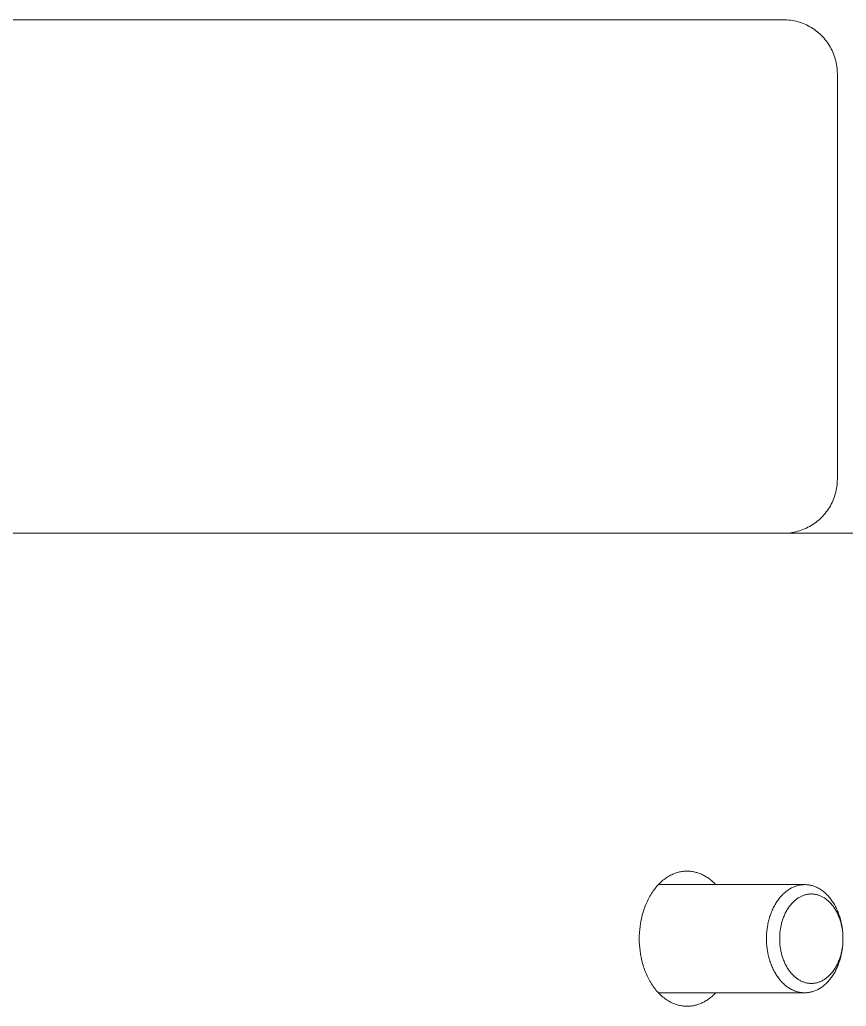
# Model space of a CAD drawing. Header units: millimetres. Extents: x -507 to 4570, y -12 to 3479.
# Drawn here: x 1707.1 to 1768.3, y 2946.8 to 3019.8 of the extents above; entities that cross this region are included whole.
import ezdxf

# ---------------------------------------------------------------- set-up
doc = ezdxf.new("R2010")
doc.units = ezdxf.units.MM
doc.layers.add('ZANO_R', color=7, linetype='Continuous', lineweight=0)

msp = doc.modelspace()

# ---------------------------------------------------------------- linework, layer by layer
at = {"layer": 'ZANO_R'}
for p, q in [((1763.601, 3019.825), (1452.13, 3019.825)), ((1763.601, 3019.825), (1763.737, 3019.823)), ((1763.737, 3019.823), (1763.874, 3019.816)), ((1763.874, 3019.816), (1764.01, 3019.804)), ((1764.01, 3019.804), (1764.145, 3019.788)), ((1764.145, 3019.788), (1764.28, 3019.767)), ((1764.28, 3019.767), (1764.414, 3019.741)), ((1764.414, 3019.741), (1764.548, 3019.711)), ((1764.548, 3019.711), (1764.68, 3019.677)), ((1764.68, 3019.677), (1764.811, 3019.637)), ((1764.811, 3019.637), (1764.94, 3019.594)), ((1764.94, 3019.594), (1765.068, 3019.546)), ((1765.068, 3019.546), (1765.194, 3019.494)), ((1765.194, 3019.494), (1765.319, 3019.437)), ((1765.319, 3019.437), (1765.441, 3019.376)), ((1765.441, 3019.376), (1765.561, 3019.311)), ((1765.561, 3019.311), (1765.679, 3019.243)), ((1765.679, 3019.243), (1765.794, 3019.17)), ((1765.794, 3019.17), (1765.907, 3019.093)), ((1765.907, 3019.093), (1766.018, 3019.012)), ((1766.018, 3019.012), (1766.125, 3018.928)), ((1766.125, 3018.928), (1766.229, 3018.84)), ((1766.229, 3018.84), (1766.331, 3018.748)), ((1766.331, 3018.748), (1766.429, 3018.653)), ((1766.429, 3018.653), (1766.524, 3018.555)), ((1766.524, 3018.555), (1766.615, 3018.454)), ((1766.615, 3018.454), (1766.703, 3018.349)), ((1766.703, 3018.349), (1766.788, 3018.242)), ((1766.788, 3018.242), (1766.868, 3018.132)), ((1766.868, 3018.132), (1766.945, 3018.019)), ((1766.945, 3018.019), (1767.018, 3017.903)), ((1767.018, 3017.903), (1767.087, 3017.785)), ((1767.087, 3017.785), (1767.152, 3017.665)), ((1767.152, 3017.665), (1767.213, 3017.543)), ((1767.213, 3017.543), (1767.269, 3017.418)), ((1767.269, 3017.418), (1767.322, 3017.292)), ((1767.322, 3017.292), (1767.37, 3017.164)), ((1767.37, 3017.164), (1767.413, 3017.035)), ((1767.413, 3017.035), (1767.452, 3016.904)), ((1767.452, 3016.904), (1767.487, 3016.772)), ((1767.487, 3016.772), (1767.517, 3016.639)), ((1767.517, 3016.639), (1767.542, 3016.504)), ((1767.542, 3016.504), (1767.563, 3016.37)), ((1767.563, 3016.37), (1767.58, 3016.234)), ((1767.58, 3016.234), (1767.591, 3016.098)), ((1767.591, 3016.098), (1767.598, 3015.961)), ((1767.598, 3015.961), (1767.601, 3015.825)), ((1767.601, 3015.825), (1767.601, 2985.825)), ((1767.601, 2985.825), (1767.598, 2985.688)), ((1767.516, 2985.009), (1767.486, 2984.875)), ((1767.542, 2985.143), (1767.516, 2985.009)), ((1767.563, 2985.279), (1767.542, 2985.143)), ((1767.58, 2985.415), (1767.563, 2985.279)), ((1767.591, 2985.551), (1767.58, 2985.415)), ((1767.598, 2985.688), (1767.591, 2985.551)), ((1767.32, 2984.353), (1767.268, 2984.227)), ((1767.368, 2984.482), (1767.32, 2984.353)), ((1767.412, 2984.611), (1767.368, 2984.482)), ((1767.451, 2984.743), (1767.412, 2984.611)), ((1767.486, 2984.875), (1767.451, 2984.743)), ((1766.864, 2983.512), (1766.783, 2983.402)), ((1766.942, 2983.625), (1766.864, 2983.512)), ((1767.015, 2983.741), (1766.942, 2983.625)), ((1767.084, 2983.859), (1767.015, 2983.741)), ((1767.15, 2983.98), (1767.084, 2983.859)), ((1767.211, 2984.102), (1767.15, 2983.98)), ((1767.268, 2984.227), (1767.211, 2984.102)), ((1766.222, 2982.803), (1766.117, 2982.715)), ((1766.324, 2982.895), (1766.222, 2982.803)), ((1766.423, 2982.99), (1766.324, 2982.895)), ((1766.518, 2983.088), (1766.423, 2982.99)), ((1766.61, 2983.19), (1766.518, 2983.088)), ((1766.698, 2983.294), (1766.61, 2983.19)), ((1766.783, 2983.402), (1766.698, 2983.294)), ((1764.927, 2982.051), (1764.797, 2982.008)), ((1765.055, 2982.099), (1764.927, 2982.051)), ((1765.182, 2982.151), (1765.055, 2982.099)), ((1765.307, 2982.207), (1765.182, 2982.151)), ((1765.429, 2982.267), (1765.307, 2982.207)), ((1765.55, 2982.332), (1765.429, 2982.267)), ((1765.669, 2982.401), (1765.55, 2982.332)), ((1765.785, 2982.474), (1765.669, 2982.401)), ((1765.898, 2982.55), (1765.785, 2982.474)), ((1766.009, 2982.631), (1765.898, 2982.55)), ((1766.117, 2982.715), (1766.009, 2982.631)), ((1774.162, 2981.825), (1680.002, 2981.825)), ((1763.856, 2981.833), (1763.719, 2981.827)), ((1763.993, 2981.844), (1763.856, 2981.833)), ((1764.129, 2981.86), (1763.993, 2981.844)), ((1764.264, 2981.88), (1764.129, 2981.86)), ((1764.399, 2981.905), (1764.264, 2981.88)), ((1764.532, 2981.935), (1764.399, 2981.905)), ((1764.665, 2981.969), (1764.532, 2981.935)), ((1764.797, 2982.008), (1764.665, 2981.969)), ((1755.183, 2956.474), (1755.265, 2956.518)), ((1755.265, 2956.518), (1755.347, 2956.559)), ((1755.347, 2956.559), (1755.429, 2956.597)), ((1755.429, 2956.597), (1755.511, 2956.632)), ((1755.511, 2956.632), (1755.594, 2956.664)), ((1755.594, 2956.664), (1755.676, 2956.693)), ((1755.676, 2956.693), (1755.759, 2956.718)), ((1755.759, 2956.718), (1755.841, 2956.741)), ((1755.841, 2956.741), (1755.923, 2956.761)), ((1755.923, 2956.761), (1756.004, 2956.779)), ((1756.004, 2956.779), (1756.086, 2956.793)), ((1756.086, 2956.793), (1756.166, 2956.805)), ((1756.166, 2956.805), (1756.247, 2956.814)), ((1756.247, 2956.814), (1756.327, 2956.82)), ((1756.327, 2956.82), (1756.406, 2956.824)), ((1756.406, 2956.824), (1756.484, 2956.825)), ((1756.484, 2956.825), (1756.549, 2956.824)), ((1756.549, 2956.824), (1756.615, 2956.821)), ((1756.615, 2956.821), (1756.68, 2956.817)), ((1756.68, 2956.817), (1756.747, 2956.811)), ((1756.747, 2956.811), (1756.813, 2956.803)), ((1756.813, 2956.803), (1756.88, 2956.793)), ((1756.88, 2956.793), (1756.948, 2956.782)), ((1756.948, 2956.782), (1757.015, 2956.768)), ((1757.015, 2956.768), (1757.083, 2956.753)), ((1757.083, 2956.753), (1757.151, 2956.735)), ((1757.151, 2956.735), (1757.219, 2956.716)), ((1757.219, 2956.716), (1757.287, 2956.694)), ((1757.287, 2956.694), (1757.356, 2956.671)), ((1757.356, 2956.671), (1757.424, 2956.645)), ((1757.424, 2956.645), (1757.492, 2956.617)), ((1757.492, 2956.617), (1757.56, 2956.588)), ((1757.56, 2956.588), (1757.629, 2956.556)), ((1757.629, 2956.556), (1757.697, 2956.522)), ((1757.697, 2956.522), (1757.764, 2956.486)), ((1754.256, 2955.707), (1754.327, 2955.787)), ((1754.327, 2955.787), (1754.4, 2955.864)), ((1765.188, 2955.825), (1754.363, 2955.825)), ((1754.4, 2955.864), (1754.474, 2955.938)), ((1754.474, 2955.938), (1754.549, 2956.01)), ((1754.549, 2956.01), (1754.626, 2956.078)), ((1754.626, 2956.078), (1754.703, 2956.144)), ((1754.703, 2956.144), (1754.781, 2956.207)), ((1754.781, 2956.207), (1754.86, 2956.266)), ((1754.86, 2956.266), (1754.94, 2956.323)), ((1754.94, 2956.323), (1755.02, 2956.376)), ((1755.02, 2956.376), (1755.101, 2956.427)), ((1755.101, 2956.427), (1755.183, 2956.474)), ((1757.764, 2956.486), (1757.832, 2956.447)), ((1757.832, 2956.447), (1757.899, 2956.407)), ((1757.899, 2956.407), (1757.966, 2956.364)), ((1757.966, 2956.364), (1758.033, 2956.32)), ((1758.033, 2956.32), (1758.099, 2956.273)), ((1758.099, 2956.273), (1758.164, 2956.224)), ((1758.164, 2956.224), (1758.229, 2956.173)), ((1758.229, 2956.173), (1758.294, 2956.12)), ((1758.294, 2956.12), (1758.358, 2956.065)), ((1758.358, 2956.065), (1758.421, 2956.008)), ((1758.421, 2956.008), (1758.483, 2955.949)), ((1758.483, 2955.949), (1758.545, 2955.888)), ((1758.545, 2955.888), (1758.605, 2955.825)), ((1764.739, 2955.774), (1764.674, 2955.758)), ((1764.804, 2955.788), (1764.739, 2955.774)), ((1764.869, 2955.799), (1764.804, 2955.788)), ((1764.934, 2955.809), (1764.869, 2955.799)), ((1764.998, 2955.816), (1764.934, 2955.809)), ((1765.062, 2955.821), (1764.998, 2955.816)), ((1765.126, 2955.824), (1765.062, 2955.821)), ((1765.188, 2955.825), (1765.126, 2955.824)), ((1765.248, 2955.824), (1765.188, 2955.825)), ((1765.308, 2955.821), (1765.248, 2955.824)), ((1765.368, 2955.817), (1765.308, 2955.821)), ((1765.429, 2955.81), (1765.368, 2955.817)), ((1765.49, 2955.802), (1765.429, 2955.81)), ((1765.552, 2955.792), (1765.49, 2955.802)), ((1765.614, 2955.779), (1765.552, 2955.792)), ((1765.676, 2955.765), (1765.614, 2955.779)), ((1753.739, 2954.976), (1753.798, 2955.076)), ((1753.798, 2955.076), (1753.858, 2955.173)), ((1753.858, 2955.173), (1753.92, 2955.268)), ((1753.92, 2955.268), (1753.984, 2955.36)), ((1753.984, 2955.36), (1754.05, 2955.451)), ((1754.05, 2955.451), (1754.117, 2955.539)), ((1754.117, 2955.539), (1754.186, 2955.624)), ((1754.186, 2955.624), (1754.256, 2955.707)), ((1763.521, 2955.056), (1763.463, 2954.994)), ((1763.58, 2955.116), (1763.521, 2955.056)), ((1763.641, 2955.173), (1763.58, 2955.116)), ((1763.702, 2955.228), (1763.641, 2955.173)), ((1763.763, 2955.28), (1763.702, 2955.228)), ((1763.826, 2955.33), (1763.763, 2955.28)), ((1763.889, 2955.378), (1763.826, 2955.33)), ((1763.953, 2955.423), (1763.889, 2955.378)), ((1764.017, 2955.466), (1763.953, 2955.423)), ((1764.082, 2955.506), (1764.017, 2955.466)), ((1764.147, 2955.544), (1764.082, 2955.506)), ((1764.213, 2955.579), (1764.147, 2955.544)), ((1764.278, 2955.612), (1764.213, 2955.579)), ((1764.344, 2955.643), (1764.278, 2955.612)), ((1764.41, 2955.67), (1764.344, 2955.643)), ((1764.476, 2955.696), (1764.41, 2955.67)), ((1764.542, 2955.719), (1764.476, 2955.696)), ((1764.608, 2955.74), (1764.542, 2955.719)), ((1764.674, 2955.758), (1764.608, 2955.74)), ((1765.087, 2955.028), (1765.142, 2955.047)), ((1765.142, 2955.047), (1765.196, 2955.064)), ((1765.196, 2955.064), (1765.251, 2955.079)), ((1765.251, 2955.079), (1765.305, 2955.092)), ((1765.305, 2955.092), (1765.359, 2955.104)), ((1765.359, 2955.104), (1765.413, 2955.113)), ((1765.413, 2955.113), (1765.466, 2955.121)), ((1765.466, 2955.121), (1765.519, 2955.127)), ((1765.519, 2955.127), (1765.572, 2955.131)), ((1765.572, 2955.131), (1765.625, 2955.134)), ((1765.625, 2955.134), (1765.677, 2955.134)), ((1765.738, 2955.749), (1765.676, 2955.765)), ((1765.677, 2955.134), (1765.728, 2955.134)), ((1765.728, 2955.134), (1765.781, 2955.131)), ((1765.8, 2955.73), (1765.738, 2955.749)), ((1765.781, 2955.131), (1765.834, 2955.127)), ((1765.863, 2955.709), (1765.8, 2955.73)), ((1765.834, 2955.127), (1765.887, 2955.121)), ((1765.925, 2955.687), (1765.863, 2955.709)), ((1765.887, 2955.121), (1765.94, 2955.113)), ((1765.988, 2955.662), (1765.925, 2955.687)), ((1765.94, 2955.113), (1765.994, 2955.104)), ((1766.051, 2955.634), (1765.988, 2955.662)), ((1765.994, 2955.104), (1766.048, 2955.092)), ((1766.048, 2955.092), (1766.102, 2955.079)), ((1766.113, 2955.605), (1766.051, 2955.634)), ((1766.102, 2955.079), (1766.157, 2955.064)), ((1766.175, 2955.573), (1766.113, 2955.605)), ((1766.157, 2955.064), (1766.211, 2955.047)), ((1766.237, 2955.54), (1766.175, 2955.573)), ((1766.211, 2955.047), (1766.266, 2955.028)), ((1766.299, 2955.504), (1766.237, 2955.54)), ((1766.36, 2955.465), (1766.299, 2955.504)), ((1766.421, 2955.425), (1766.36, 2955.465)), ((1766.482, 2955.382), (1766.421, 2955.425)), ((1766.542, 2955.337), (1766.482, 2955.382)), ((1766.601, 2955.29), (1766.542, 2955.337)), ((1766.66, 2955.241), (1766.601, 2955.29)), ((1766.718, 2955.189), (1766.66, 2955.241)), ((1766.775, 2955.136), (1766.718, 2955.189)), ((1766.832, 2955.08), (1766.775, 2955.136)), ((1766.888, 2955.022), (1766.832, 2955.08)), ((1753.386, 2954.233), (1753.43, 2954.344)), ((1753.43, 2954.344), (1753.476, 2954.453)), ((1753.476, 2954.453), (1753.525, 2954.561)), ((1753.525, 2954.561), (1753.576, 2954.667)), ((1753.576, 2954.667), (1753.628, 2954.772)), ((1753.628, 2954.772), (1753.683, 2954.875)), ((1753.683, 2954.875), (1753.739, 2954.976)), ((1762.992, 2954.346), (1762.947, 2954.265)), ((1763.039, 2954.425), (1762.992, 2954.346)), ((1763.087, 2954.503), (1763.039, 2954.425)), ((1763.137, 2954.579), (1763.087, 2954.503)), ((1763.188, 2954.653), (1763.137, 2954.579)), ((1763.241, 2954.726), (1763.188, 2954.653)), ((1763.294, 2954.796), (1763.241, 2954.726)), ((1763.349, 2954.864), (1763.294, 2954.796)), ((1763.406, 2954.93), (1763.349, 2954.864)), ((1763.463, 2954.994), (1763.406, 2954.93)), ((1764.11, 2954.283), (1764.155, 2954.339)), ((1764.155, 2954.339), (1764.202, 2954.394)), ((1764.202, 2954.394), (1764.249, 2954.447)), ((1764.249, 2954.447), (1764.297, 2954.498)), ((1764.297, 2954.498), (1764.346, 2954.548)), ((1764.346, 2954.548), (1764.396, 2954.595)), ((1764.396, 2954.595), (1764.447, 2954.64)), ((1764.447, 2954.64), (1764.498, 2954.684)), ((1764.498, 2954.684), (1764.549, 2954.725)), ((1764.549, 2954.725), (1764.602, 2954.765)), ((1764.602, 2954.765), (1764.655, 2954.802)), ((1764.655, 2954.802), (1764.708, 2954.837)), ((1764.708, 2954.837), (1764.761, 2954.871)), ((1764.761, 2954.871), (1764.815, 2954.902)), ((1764.815, 2954.902), (1764.869, 2954.931)), ((1764.869, 2954.931), (1764.924, 2954.958)), ((1764.924, 2954.958), (1764.978, 2954.983)), ((1764.978, 2954.983), (1765.033, 2955.007)), ((1765.033, 2955.007), (1765.087, 2955.028)), ((1766.266, 2955.028), (1766.32, 2955.007)), ((1766.32, 2955.007), (1766.375, 2954.983)), ((1766.375, 2954.983), (1766.429, 2954.958)), ((1766.429, 2954.958), (1766.484, 2954.931)), ((1766.484, 2954.931), (1766.538, 2954.902)), ((1766.538, 2954.902), (1766.592, 2954.871)), ((1766.592, 2954.871), (1766.645, 2954.837)), ((1766.645, 2954.837), (1766.699, 2954.802)), ((1766.699, 2954.802), (1766.751, 2954.765)), ((1766.751, 2954.765), (1766.804, 2954.725)), ((1766.804, 2954.725), (1766.855, 2954.684)), ((1766.855, 2954.684), (1766.907, 2954.64)), ((1766.942, 2954.963), (1766.888, 2955.022)), ((1766.907, 2954.64), (1766.957, 2954.595)), ((1766.996, 2954.901), (1766.942, 2954.963)), ((1766.957, 2954.595), (1767.007, 2954.548)), ((1767.049, 2954.838), (1766.996, 2954.901)), ((1767.007, 2954.548), (1767.056, 2954.498)), ((1767.101, 2954.772), (1767.049, 2954.838)), ((1767.056, 2954.498), (1767.104, 2954.447)), ((1767.151, 2954.705), (1767.101, 2954.772)), ((1767.104, 2954.447), (1767.152, 2954.394)), ((1767.201, 2954.636), (1767.151, 2954.705)), ((1767.152, 2954.394), (1767.198, 2954.339)), ((1767.198, 2954.339), (1767.243, 2954.283)), ((1767.249, 2954.565), (1767.201, 2954.636)), ((1767.296, 2954.493), (1767.249, 2954.565)), ((1767.341, 2954.419), (1767.296, 2954.493)), ((1767.386, 2954.344), (1767.341, 2954.419)), ((1767.428, 2954.267), (1767.386, 2954.344)), ((1753.166, 2953.55), (1753.197, 2953.665)), ((1753.197, 2953.665), (1753.23, 2953.78)), ((1753.23, 2953.78), (1753.266, 2953.895)), ((1753.266, 2953.895), (1753.304, 2954.009)), ((1753.304, 2954.009), (1753.344, 2954.121)), ((1753.344, 2954.121), (1753.386, 2954.233)), ((1762.676, 2953.662), (1762.644, 2953.572)), ((1762.71, 2953.751), (1762.676, 2953.662)), ((1762.745, 2953.84), (1762.71, 2953.751)), ((1762.782, 2953.927), (1762.745, 2953.84)), ((1762.821, 2954.014), (1762.782, 2953.927)), ((1762.861, 2954.099), (1762.821, 2954.014)), ((1762.903, 2954.183), (1762.861, 2954.099)), ((1762.947, 2954.265), (1762.903, 2954.183)), ((1763.686, 2953.564), (1763.718, 2953.636)), ((1763.718, 2953.636), (1763.751, 2953.706)), ((1763.751, 2953.706), (1763.786, 2953.776)), ((1763.786, 2953.776), (1763.822, 2953.844)), ((1763.822, 2953.844), (1763.86, 2953.911)), ((1763.86, 2953.911), (1763.898, 2953.976)), ((1763.898, 2953.976), (1763.938, 2954.041)), ((1763.938, 2954.041), (1763.98, 2954.104)), ((1763.98, 2954.104), (1764.022, 2954.165)), ((1764.022, 2954.165), (1764.065, 2954.225)), ((1764.065, 2954.225), (1764.11, 2954.283)), ((1767.243, 2954.283), (1767.288, 2954.225)), ((1767.288, 2954.225), (1767.331, 2954.165)), ((1767.331, 2954.165), (1767.374, 2954.104)), ((1767.374, 2954.104), (1767.415, 2954.041)), ((1767.415, 2954.041), (1767.455, 2953.976)), ((1767.47, 2954.189), (1767.428, 2954.267)), ((1767.455, 2953.976), (1767.493, 2953.911)), ((1767.51, 2954.109), (1767.47, 2954.189)), ((1767.493, 2953.911), (1767.531, 2953.844)), ((1767.549, 2954.029), (1767.51, 2954.109)), ((1767.531, 2953.844), (1767.567, 2953.776)), ((1767.586, 2953.947), (1767.549, 2954.029)), ((1767.567, 2953.776), (1767.602, 2953.706)), ((1767.621, 2953.865), (1767.586, 2953.947)), ((1767.602, 2953.706), (1767.635, 2953.636)), ((1767.655, 2953.781), (1767.621, 2953.865)), ((1767.635, 2953.636), (1767.667, 2953.564)), ((1767.688, 2953.697), (1767.655, 2953.781)), ((1767.719, 2953.611), (1767.688, 2953.697)), ((1767.748, 2953.525), (1767.719, 2953.611)), ((1753.008, 2952.735), (1753.042, 2952.967)), ((1753.042, 2952.967), (1753.063, 2953.084)), ((1753.063, 2953.084), (1753.085, 2953.201)), ((1753.085, 2953.201), (1753.11, 2953.317)), ((1753.11, 2953.317), (1753.137, 2953.434)), ((1753.137, 2953.434), (1753.166, 2953.55)), ((1762.469, 2952.925), (1762.451, 2952.832)), ((1762.489, 2953.019), (1762.469, 2952.925)), ((1762.51, 2953.112), (1762.489, 2953.019)), ((1762.533, 2953.205), (1762.51, 2953.112)), ((1762.558, 2953.297), (1762.533, 2953.205)), ((1762.585, 2953.389), (1762.558, 2953.297)), ((1762.614, 2953.481), (1762.585, 2953.389)), ((1762.644, 2953.572), (1762.614, 2953.481)), ((1763.443, 2952.813), (1763.461, 2952.89)), ((1763.461, 2952.89), (1763.48, 2952.966)), ((1763.48, 2952.966), (1763.501, 2953.043)), ((1763.501, 2953.043), (1763.523, 2953.119)), ((1763.523, 2953.119), (1763.546, 2953.195)), ((1763.546, 2953.195), (1763.571, 2953.27)), ((1763.571, 2953.27), (1763.598, 2953.345)), ((1763.598, 2953.345), (1763.626, 2953.419)), ((1763.626, 2953.419), (1763.655, 2953.492)), ((1763.655, 2953.492), (1763.686, 2953.564)), ((1767.667, 2953.564), (1767.698, 2953.492)), ((1767.698, 2953.492), (1767.727, 2953.419)), ((1767.727, 2953.419), (1767.755, 2953.345)), ((1767.776, 2953.439), (1767.748, 2953.525)), ((1767.755, 2953.345), (1767.782, 2953.27)), ((1767.803, 2953.352), (1767.776, 2953.439)), ((1767.782, 2953.27), (1767.807, 2953.195)), ((1767.827, 2953.264), (1767.803, 2953.352)), ((1767.807, 2953.195), (1767.83, 2953.119)), ((1767.85, 2953.177), (1767.827, 2953.264)), ((1767.83, 2953.119), (1767.852, 2953.043)), ((1767.892, 2953), (1767.85, 2953.177)), ((1767.852, 2953.043), (1767.873, 2952.966)), ((1767.873, 2952.966), (1767.892, 2952.89)), ((1767.927, 2952.823), (1767.892, 2953)), ((1767.892, 2952.89), (1767.91, 2952.813)), ((1752.952, 2952.048), (1752.963, 2952.274)), ((1752.963, 2952.274), (1752.981, 2952.503)), ((1752.981, 2952.503), (1753.008, 2952.735)), ((1762.371, 2952.184), (1762.363, 2952.003)), ((1762.386, 2952.368), (1762.371, 2952.184)), ((1762.407, 2952.553), (1762.386, 2952.368)), ((1762.435, 2952.739), (1762.407, 2952.553)), ((1762.451, 2952.832), (1762.435, 2952.739)), ((1763.339, 2951.972), (1763.346, 2952.122)), ((1763.346, 2952.122), (1763.358, 2952.274)), ((1763.358, 2952.274), (1763.375, 2952.427)), ((1763.375, 2952.427), (1763.398, 2952.581)), ((1763.398, 2952.581), (1763.412, 2952.658)), ((1763.412, 2952.658), (1763.427, 2952.735)), ((1763.427, 2952.735), (1763.443, 2952.813)), ((1767.91, 2952.813), (1767.926, 2952.735)), ((1767.926, 2952.735), (1767.941, 2952.658)), ((1767.956, 2952.646), (1767.927, 2952.823)), ((1767.941, 2952.658), (1767.955, 2952.581)), ((1767.955, 2952.581), (1767.978, 2952.427)), ((1767.98, 2952.47), (1767.956, 2952.646)), ((1767.978, 2952.427), (1767.995, 2952.274)), ((1767.997, 2952.295), (1767.98, 2952.47)), ((1767.995, 2952.274), (1768.007, 2952.122)), ((1768.009, 2952.122), (1767.997, 2952.295)), ((1768.007, 2952.122), (1768.014, 2951.972)), ((1752.949, 2951.825), (1752.952, 2952.048)), ((1752.952, 2951.602), (1752.949, 2951.825)), ((1752.963, 2951.376), (1752.952, 2951.602)), ((1762.363, 2952.003), (1762.36, 2951.825)), ((1762.36, 2951.825), (1762.363, 2951.647)), ((1762.363, 2951.647), (1762.371, 2951.465)), ((1762.371, 2951.465), (1762.386, 2951.282)), ((1763.336, 2951.825), (1763.339, 2951.972)), ((1763.339, 2951.677), (1763.336, 2951.825)), ((1763.346, 2951.527), (1763.339, 2951.677)), ((1763.358, 2951.376), (1763.346, 2951.527)), ((1768.007, 2951.527), (1767.995, 2951.376)), ((1767.997, 2951.354), (1768.009, 2951.527)), ((1768.014, 2951.677), (1768.007, 2951.527)), ((1768.014, 2951.972), (1768.017, 2951.825)), ((1768.017, 2951.825), (1768.014, 2951.677)), ((1752.981, 2951.146), (1752.963, 2951.376)), ((1753.008, 2950.915), (1752.981, 2951.146)), ((1753.042, 2950.682), (1753.008, 2950.915)), ((1753.063, 2950.566), (1753.042, 2950.682)), ((1762.386, 2951.282), (1762.407, 2951.097)), ((1762.407, 2951.097), (1762.435, 2950.911)), ((1762.435, 2950.911), (1762.451, 2950.818)), ((1762.451, 2950.818), (1762.469, 2950.724)), ((1762.469, 2950.724), (1762.489, 2950.631)), ((1763.375, 2951.223), (1763.358, 2951.376)), ((1763.398, 2951.069), (1763.375, 2951.223)), ((1763.412, 2950.991), (1763.398, 2951.069)), ((1763.427, 2950.914), (1763.412, 2950.991)), ((1763.443, 2950.837), (1763.427, 2950.914)), ((1763.461, 2950.76), (1763.443, 2950.837)), ((1763.48, 2950.683), (1763.461, 2950.76)), ((1763.501, 2950.607), (1763.48, 2950.683)), ((1767.873, 2950.683), (1767.852, 2950.607)), ((1767.892, 2950.76), (1767.873, 2950.683)), ((1767.91, 2950.837), (1767.892, 2950.76)), ((1767.892, 2950.65), (1767.927, 2950.826)), ((1767.926, 2950.914), (1767.91, 2950.837)), ((1767.941, 2950.991), (1767.926, 2950.914)), ((1767.927, 2950.826), (1767.956, 2951.003)), ((1767.955, 2951.069), (1767.941, 2950.991)), ((1767.978, 2951.223), (1767.955, 2951.069)), ((1767.956, 2951.003), (1767.98, 2951.179)), ((1767.995, 2951.376), (1767.978, 2951.223)), ((1767.98, 2951.179), (1767.997, 2951.354)), ((1753.085, 2950.449), (1753.063, 2950.566)), ((1753.11, 2950.332), (1753.085, 2950.449)), ((1753.137, 2950.216), (1753.11, 2950.332)), ((1753.166, 2950.1), (1753.137, 2950.216)), ((1753.197, 2949.984), (1753.166, 2950.1)), ((1753.23, 2949.869), (1753.197, 2949.984)), ((1762.489, 2950.631), (1762.51, 2950.538)), ((1762.51, 2950.538), (1762.533, 2950.445)), ((1762.533, 2950.445), (1762.558, 2950.352)), ((1762.558, 2950.352), (1762.585, 2950.26)), ((1762.585, 2950.26), (1762.614, 2950.169)), ((1762.614, 2950.169), (1762.644, 2950.078)), ((1762.644, 2950.078), (1762.676, 2949.988)), ((1762.676, 2949.988), (1762.71, 2949.898)), ((1763.523, 2950.53), (1763.501, 2950.607)), ((1763.546, 2950.455), (1763.523, 2950.53)), ((1763.571, 2950.379), (1763.546, 2950.455)), ((1763.598, 2950.305), (1763.571, 2950.379)), ((1763.626, 2950.231), (1763.598, 2950.305)), ((1763.655, 2950.158), (1763.626, 2950.231)), ((1763.686, 2950.085), (1763.655, 2950.158)), ((1763.718, 2950.014), (1763.686, 2950.085)), ((1763.751, 2949.943), (1763.718, 2950.014)), ((1763.786, 2949.874), (1763.751, 2949.943)), ((1767.602, 2949.943), (1767.567, 2949.874)), ((1767.635, 2950.014), (1767.602, 2949.943)), ((1767.667, 2950.085), (1767.635, 2950.014)), ((1767.655, 2949.869), (1767.688, 2949.953)), ((1767.698, 2950.158), (1767.667, 2950.085)), ((1767.688, 2949.953), (1767.719, 2950.038)), ((1767.727, 2950.231), (1767.698, 2950.158)), ((1767.719, 2950.038), (1767.748, 2950.124)), ((1767.755, 2950.305), (1767.727, 2950.231)), ((1767.748, 2950.124), (1767.776, 2950.211)), ((1767.782, 2950.379), (1767.755, 2950.305)), ((1767.776, 2950.211), (1767.803, 2950.298)), ((1767.807, 2950.455), (1767.782, 2950.379)), ((1767.803, 2950.298), (1767.827, 2950.385)), ((1767.83, 2950.53), (1767.807, 2950.455)), ((1767.827, 2950.385), (1767.85, 2950.473)), ((1767.852, 2950.607), (1767.83, 2950.53)), ((1767.85, 2950.473), (1767.892, 2950.65)), ((1753.266, 2949.755), (1753.23, 2949.869)), ((1753.304, 2949.641), (1753.266, 2949.755)), ((1753.344, 2949.528), (1753.304, 2949.641)), ((1753.386, 2949.417), (1753.344, 2949.528)), ((1753.43, 2949.306), (1753.386, 2949.417)), ((1753.476, 2949.197), (1753.43, 2949.306)), ((1762.71, 2949.898), (1762.745, 2949.81)), ((1762.745, 2949.81), (1762.782, 2949.722)), ((1762.782, 2949.722), (1762.821, 2949.636)), ((1762.821, 2949.636), (1762.861, 2949.551)), ((1762.861, 2949.551), (1762.903, 2949.467)), ((1762.903, 2949.467), (1762.947, 2949.385)), ((1762.947, 2949.385), (1762.992, 2949.304)), ((1762.992, 2949.304), (1763.039, 2949.224)), ((1763.039, 2949.224), (1763.087, 2949.147)), ((1763.822, 2949.806), (1763.786, 2949.874)), ((1763.86, 2949.739), (1763.822, 2949.806)), ((1763.898, 2949.673), (1763.86, 2949.739)), ((1763.938, 2949.609), (1763.898, 2949.673)), ((1763.98, 2949.546), (1763.938, 2949.609)), ((1764.022, 2949.485), (1763.98, 2949.546)), ((1764.065, 2949.425), (1764.022, 2949.485)), ((1764.11, 2949.367), (1764.065, 2949.425)), ((1764.155, 2949.31), (1764.11, 2949.367)), ((1764.202, 2949.256), (1764.155, 2949.31)), ((1764.249, 2949.203), (1764.202, 2949.256)), ((1764.297, 2949.151), (1764.249, 2949.203)), ((1767.104, 2949.203), (1767.056, 2949.151)), ((1767.152, 2949.256), (1767.104, 2949.203)), ((1767.198, 2949.31), (1767.152, 2949.256)), ((1767.243, 2949.367), (1767.198, 2949.31)), ((1767.288, 2949.425), (1767.243, 2949.367)), ((1767.331, 2949.485), (1767.288, 2949.425)), ((1767.296, 2949.157), (1767.341, 2949.231)), ((1767.374, 2949.546), (1767.331, 2949.485)), ((1767.341, 2949.231), (1767.386, 2949.306)), ((1767.415, 2949.609), (1767.374, 2949.546)), ((1767.386, 2949.306), (1767.428, 2949.383)), ((1767.455, 2949.673), (1767.415, 2949.609)), ((1767.428, 2949.383), (1767.47, 2949.461)), ((1767.493, 2949.739), (1767.455, 2949.673)), ((1767.47, 2949.461), (1767.51, 2949.54)), ((1767.531, 2949.806), (1767.493, 2949.739)), ((1767.51, 2949.54), (1767.549, 2949.621)), ((1767.567, 2949.874), (1767.531, 2949.806)), ((1767.549, 2949.621), (1767.586, 2949.702)), ((1767.586, 2949.702), (1767.621, 2949.785)), ((1767.621, 2949.785), (1767.655, 2949.869)), ((1753.525, 2949.089), (1753.476, 2949.197)), ((1753.576, 2948.982), (1753.525, 2949.089)), ((1753.628, 2948.878), (1753.576, 2948.982)), ((1753.683, 2948.775), (1753.628, 2948.878)), ((1753.739, 2948.673), (1753.683, 2948.775)), ((1753.798, 2948.574), (1753.739, 2948.673)), ((1753.858, 2948.477), (1753.798, 2948.574)), ((1753.92, 2948.382), (1753.858, 2948.477)), ((1763.087, 2949.147), (1763.137, 2949.071)), ((1763.137, 2949.071), (1763.188, 2948.996)), ((1763.188, 2948.996), (1763.241, 2948.924)), ((1763.241, 2948.924), (1763.294, 2948.854)), ((1763.294, 2948.854), (1763.349, 2948.786)), ((1763.349, 2948.786), (1763.406, 2948.719)), ((1763.406, 2948.719), (1763.463, 2948.655)), ((1763.463, 2948.655), (1763.521, 2948.594)), ((1763.521, 2948.594), (1763.58, 2948.534)), ((1763.58, 2948.534), (1763.641, 2948.477)), ((1763.641, 2948.477), (1763.702, 2948.422)), ((1764.346, 2949.102), (1764.297, 2949.151)), ((1764.396, 2949.055), (1764.346, 2949.102)), ((1764.447, 2949.009), (1764.396, 2949.055)), ((1764.498, 2948.966), (1764.447, 2949.009)), ((1764.549, 2948.925), (1764.498, 2948.966)), ((1764.602, 2948.885), (1764.549, 2948.925)), ((1764.655, 2948.848), (1764.602, 2948.885)), ((1764.708, 2948.812), (1764.655, 2948.848)), ((1764.761, 2948.779), (1764.708, 2948.812)), ((1764.815, 2948.748), (1764.761, 2948.779)), ((1764.869, 2948.718), (1764.815, 2948.748)), ((1764.924, 2948.691), (1764.869, 2948.718)), ((1764.978, 2948.666), (1764.924, 2948.691)), ((1765.033, 2948.643), (1764.978, 2948.666)), ((1765.087, 2948.622), (1765.033, 2948.643)), ((1765.142, 2948.603), (1765.087, 2948.622)), ((1765.196, 2948.586), (1765.142, 2948.603)), ((1765.251, 2948.571), (1765.196, 2948.586)), ((1765.305, 2948.557), (1765.251, 2948.571)), ((1765.359, 2948.546), (1765.305, 2948.557)), ((1765.413, 2948.536), (1765.359, 2948.546)), ((1765.466, 2948.529), (1765.413, 2948.536)), ((1765.519, 2948.523), (1765.466, 2948.529)), ((1765.572, 2948.519), (1765.519, 2948.523)), ((1765.625, 2948.516), (1765.572, 2948.519)), ((1765.677, 2948.515), (1765.625, 2948.516)), ((1765.728, 2948.516), (1765.677, 2948.515)), ((1765.781, 2948.519), (1765.728, 2948.516)), ((1765.834, 2948.523), (1765.781, 2948.519)), ((1765.887, 2948.529), (1765.834, 2948.523)), ((1765.94, 2948.536), (1765.887, 2948.529)), ((1765.994, 2948.546), (1765.94, 2948.536)), ((1766.048, 2948.557), (1765.994, 2948.546)), ((1766.102, 2948.571), (1766.048, 2948.557)), ((1766.157, 2948.586), (1766.102, 2948.571)), ((1766.211, 2948.603), (1766.157, 2948.586)), ((1766.266, 2948.622), (1766.211, 2948.603)), ((1766.32, 2948.643), (1766.266, 2948.622)), ((1766.375, 2948.666), (1766.32, 2948.643)), ((1766.429, 2948.691), (1766.375, 2948.666)), ((1766.484, 2948.718), (1766.429, 2948.691)), ((1766.538, 2948.748), (1766.484, 2948.718)), ((1766.592, 2948.779), (1766.538, 2948.748)), ((1766.645, 2948.812), (1766.592, 2948.779)), ((1766.699, 2948.848), (1766.645, 2948.812)), ((1766.751, 2948.885), (1766.699, 2948.848)), ((1766.718, 2948.46), (1766.775, 2948.514)), ((1766.804, 2948.925), (1766.751, 2948.885)), ((1766.775, 2948.514), (1766.832, 2948.57)), ((1766.855, 2948.966), (1766.804, 2948.925)), ((1766.832, 2948.57), (1766.888, 2948.627)), ((1766.907, 2949.009), (1766.855, 2948.966)), ((1766.888, 2948.627), (1766.942, 2948.687)), ((1766.957, 2949.055), (1766.907, 2949.009)), ((1766.942, 2948.687), (1766.996, 2948.749)), ((1767.007, 2949.102), (1766.957, 2949.055)), ((1766.996, 2948.749), (1767.049, 2948.812)), ((1767.056, 2949.151), (1767.007, 2949.102)), ((1767.049, 2948.812), (1767.101, 2948.878)), ((1767.101, 2948.878), (1767.151, 2948.945)), ((1767.151, 2948.945), (1767.201, 2949.014)), ((1767.201, 2949.014), (1767.249, 2949.084)), ((1767.249, 2949.084), (1767.296, 2949.157)), ((1753.984, 2948.289), (1753.92, 2948.382)), ((1754.05, 2948.199), (1753.984, 2948.289)), ((1754.117, 2948.111), (1754.05, 2948.199)), ((1754.186, 2948.026), (1754.117, 2948.111)), ((1754.256, 2947.943), (1754.186, 2948.026)), ((1754.327, 2947.863), (1754.256, 2947.943)), ((1754.4, 2947.786), (1754.327, 2947.863)), ((1765.188, 2947.825), (1754.363, 2947.825)), ((1754.474, 2947.711), (1754.4, 2947.786)), ((1758.545, 2947.762), (1758.483, 2947.701)), ((1758.605, 2947.825), (1758.545, 2947.762)), ((1763.702, 2948.422), (1763.763, 2948.369)), ((1763.763, 2948.369), (1763.826, 2948.319)), ((1763.826, 2948.319), (1763.889, 2948.272)), ((1763.889, 2948.272), (1763.953, 2948.226)), ((1763.953, 2948.226), (1764.017, 2948.184)), ((1764.017, 2948.184), (1764.082, 2948.143)), ((1764.082, 2948.143), (1764.147, 2948.106)), ((1764.147, 2948.106), (1764.213, 2948.07)), ((1764.213, 2948.07), (1764.278, 2948.038)), ((1764.278, 2948.038), (1764.344, 2948.007)), ((1764.344, 2948.007), (1764.41, 2947.979)), ((1764.41, 2947.979), (1764.476, 2947.954)), ((1764.476, 2947.954), (1764.542, 2947.931)), ((1764.542, 2947.931), (1764.608, 2947.91)), ((1764.608, 2947.91), (1764.674, 2947.892)), ((1764.674, 2947.892), (1764.739, 2947.876)), ((1764.739, 2947.876), (1764.804, 2947.862)), ((1764.804, 2947.862), (1764.869, 2947.85)), ((1764.869, 2947.85), (1764.934, 2947.841)), ((1764.934, 2947.841), (1764.998, 2947.834)), ((1764.998, 2947.834), (1765.062, 2947.829)), ((1765.062, 2947.829), (1765.126, 2947.826)), ((1765.126, 2947.826), (1765.188, 2947.825)), ((1765.188, 2947.825), (1765.248, 2947.826)), ((1765.248, 2947.826), (1765.308, 2947.828)), ((1765.308, 2947.828), (1765.368, 2947.833)), ((1765.368, 2947.833), (1765.429, 2947.839)), ((1765.429, 2947.839), (1765.49, 2947.848)), ((1765.49, 2947.848), (1765.552, 2947.858)), ((1765.552, 2947.858), (1765.614, 2947.87)), ((1765.614, 2947.87), (1765.676, 2947.885)), ((1765.676, 2947.885), (1765.738, 2947.901)), ((1765.738, 2947.901), (1765.8, 2947.92)), ((1765.8, 2947.92), (1765.863, 2947.94)), ((1765.863, 2947.94), (1765.925, 2947.963)), ((1765.925, 2947.963), (1765.988, 2947.988)), ((1765.988, 2947.988), (1766.051, 2948.015)), ((1766.051, 2948.015), (1766.113, 2948.045)), ((1766.113, 2948.045), (1766.175, 2948.076)), ((1766.175, 2948.076), (1766.237, 2948.11)), ((1766.237, 2948.11), (1766.299, 2948.146)), ((1766.299, 2948.146), (1766.36, 2948.184)), ((1766.36, 2948.184), (1766.421, 2948.225)), ((1766.421, 2948.225), (1766.482, 2948.268)), ((1766.482, 2948.268), (1766.542, 2948.313)), ((1766.542, 2948.313), (1766.601, 2948.36)), ((1766.601, 2948.36), (1766.66, 2948.409)), ((1766.66, 2948.409), (1766.718, 2948.46)), ((1754.549, 2947.64), (1754.474, 2947.711)), ((1754.626, 2947.571), (1754.549, 2947.64)), ((1754.703, 2947.506), (1754.626, 2947.571)), ((1754.781, 2947.443), (1754.703, 2947.506)), ((1754.86, 2947.383), (1754.781, 2947.443)), ((1754.94, 2947.327), (1754.86, 2947.383)), ((1755.02, 2947.273), (1754.94, 2947.327)), ((1755.101, 2947.223), (1755.02, 2947.273)), ((1755.183, 2947.176), (1755.101, 2947.223)), ((1755.265, 2947.132), (1755.183, 2947.176)), ((1755.347, 2947.091), (1755.265, 2947.132)), ((1755.429, 2947.053), (1755.347, 2947.091)), ((1755.511, 2947.018), (1755.429, 2947.053)), ((1755.594, 2946.986), (1755.511, 2947.018)), ((1757.492, 2947.032), (1757.424, 2947.005)), ((1757.56, 2947.062), (1757.492, 2947.032)), ((1757.629, 2947.094), (1757.56, 2947.062)), ((1757.697, 2947.128), (1757.629, 2947.094)), ((1757.764, 2947.164), (1757.697, 2947.128)), ((1757.832, 2947.202), (1757.764, 2947.164)), ((1757.899, 2947.243), (1757.832, 2947.202)), ((1757.966, 2947.285), (1757.899, 2947.243)), ((1758.033, 2947.33), (1757.966, 2947.285)), ((1758.099, 2947.377), (1758.033, 2947.33)), ((1758.164, 2947.425), (1758.099, 2947.377)), ((1758.229, 2947.476), (1758.164, 2947.425)), ((1758.294, 2947.529), (1758.229, 2947.476)), ((1758.358, 2947.584), (1758.294, 2947.529)), ((1758.421, 2947.642), (1758.358, 2947.584)), ((1758.483, 2947.701), (1758.421, 2947.642)), ((1755.676, 2946.957), (1755.594, 2946.986)), ((1755.759, 2946.931), (1755.676, 2946.957)), ((1755.841, 2946.908), (1755.759, 2946.931)), ((1755.923, 2946.888), (1755.841, 2946.908)), ((1756.004, 2946.871), (1755.923, 2946.888)), ((1756.086, 2946.857), (1756.004, 2946.871)), ((1756.166, 2946.845), (1756.086, 2946.857)), ((1756.247, 2946.836), (1756.166, 2946.845)), ((1756.327, 2946.83), (1756.247, 2946.836)), ((1756.406, 2946.826), (1756.327, 2946.83)), ((1756.484, 2946.825), (1756.406, 2946.826)), ((1756.549, 2946.826), (1756.484, 2946.825)), ((1756.615, 2946.828), (1756.549, 2946.826)), ((1756.68, 2946.833), (1756.615, 2946.828)), ((1756.747, 2946.839), (1756.68, 2946.833)), ((1756.813, 2946.847), (1756.747, 2946.839)), ((1756.88, 2946.856), (1756.813, 2946.847)), ((1756.948, 2946.868), (1756.88, 2946.856)), ((1757.015, 2946.882), (1756.948, 2946.868)), ((1757.083, 2946.897), (1757.015, 2946.882)), ((1757.151, 2946.915), (1757.083, 2946.897)), ((1757.219, 2946.934), (1757.151, 2946.915)), ((1757.287, 2946.956), (1757.219, 2946.934)), ((1757.356, 2946.979), (1757.287, 2946.956)), ((1757.424, 2947.005), (1757.356, 2946.979))]:
    msp.add_line(p, q, dxfattribs=at)

doc.saveas('drawing.dxf')
